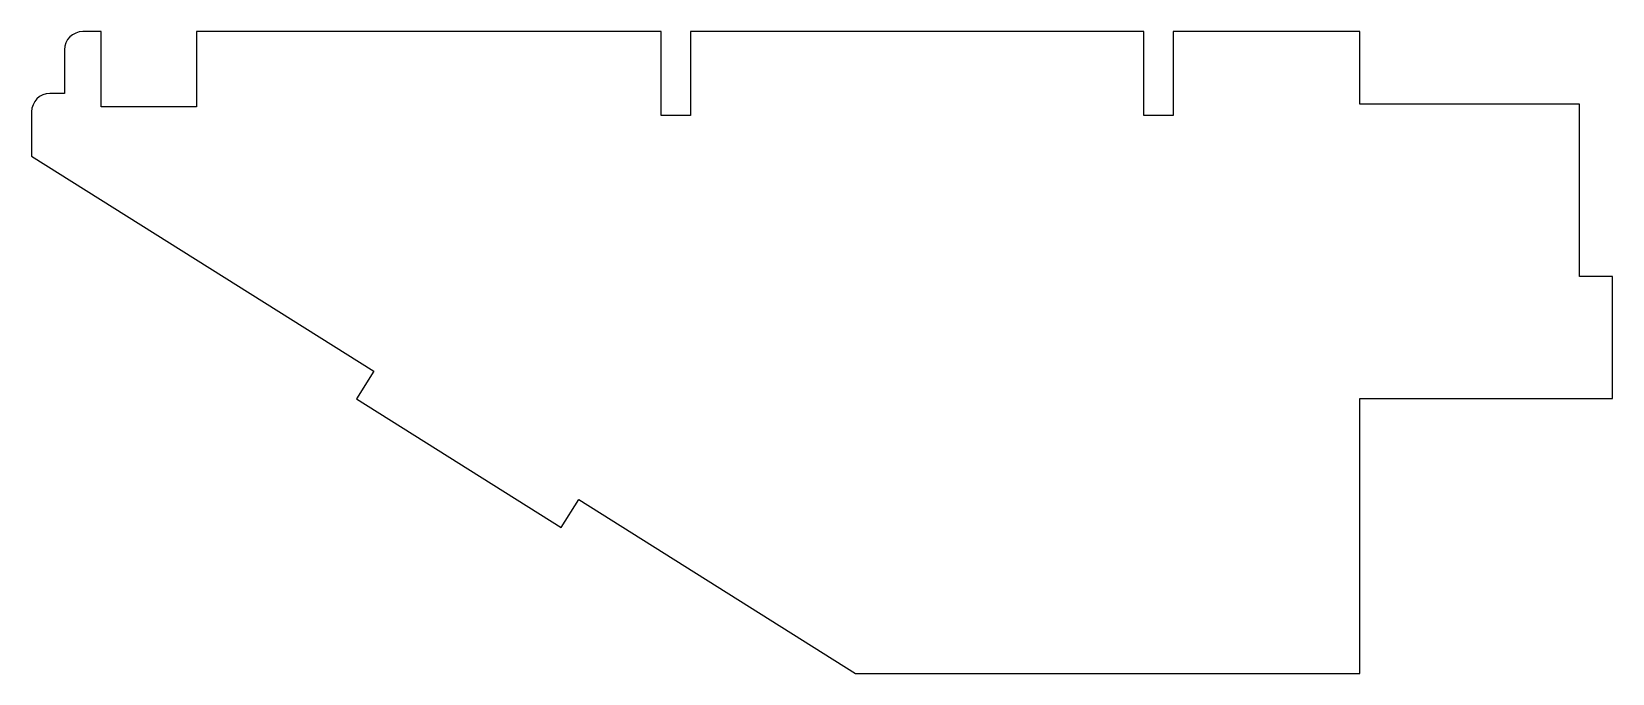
# Model space of a CAD drawing. Header units: millimetres. Extents: x -16.8 to 16.8, y -6.8 to 6.8.
import ezdxf

# ---------------------------------------------------------------- set-up
doc = ezdxf.new("R2010")
doc.units = ezdxf.units.MM
doc.layers.get('0').update_dxf_attribs({"linetype": 'CONTINUOUS'})

msp = doc.modelspace()

# ---------------------------------------------------------------- linework, layer by layer
for p, q in [((-15.31, 6.812), (-15.698, 6.812)), ((-15.31, 5.212), (-15.31, 6.812)), ((-3.415, 6.812), (-13.285, 6.812)), ((-13.285, 6.812), (-13.285, 5.212)), ((-3.415, 5.028), (-3.415, 6.812)), ((6.835, 6.812), (-2.79, 6.812)), ((-2.79, 6.812), (-2.79, 5.028)), ((6.835, 5.028), (6.835, 6.812)), ((11.425, 6.812), (7.46, 6.812)), ((7.46, 6.812), (7.46, 5.028)), ((11.425, 5.27), (11.425, 6.812)), ((-16.085, 6.424), (-16.085, 5.497)), ((-16.085, 5.497), (-16.398, 5.497)), ((-16.785, 5.11), (-16.785, 4.171)), ((-13.285, 5.212), (-15.31, 5.212)), ((16.085, 5.27), (11.425, 5.27)), ((16.085, 1.613), (16.085, 5.27)), ((-2.79, 5.028), (-3.415, 5.028)), ((7.46, 5.028), (6.835, 5.028)), ((-16.785, 4.171), (-9.515, -0.393)), ((16.785, 1.613), (16.085, 1.613)), ((16.785, -0.976), (16.785, 1.613)), ((-9.515, -0.393), (-9.887, -0.986)), ((-9.887, -0.986), (-5.538, -3.716)), ((11.425, -6.812), (11.425, -0.976)), ((11.425, -0.976), (16.785, -0.976)), ((-5.538, -3.716), (-5.166, -3.123)), ((-5.166, -3.123), (0.71, -6.812)), ((0.71, -6.812), (11.425, -6.812))]:
    msp.add_line(p, q)
for centre in [(-15.698, 6.424), (-16.398, 5.11)]:
    msp.add_arc(centre, 0.388, 90, 180)

doc.saveas('drawing.dxf')
